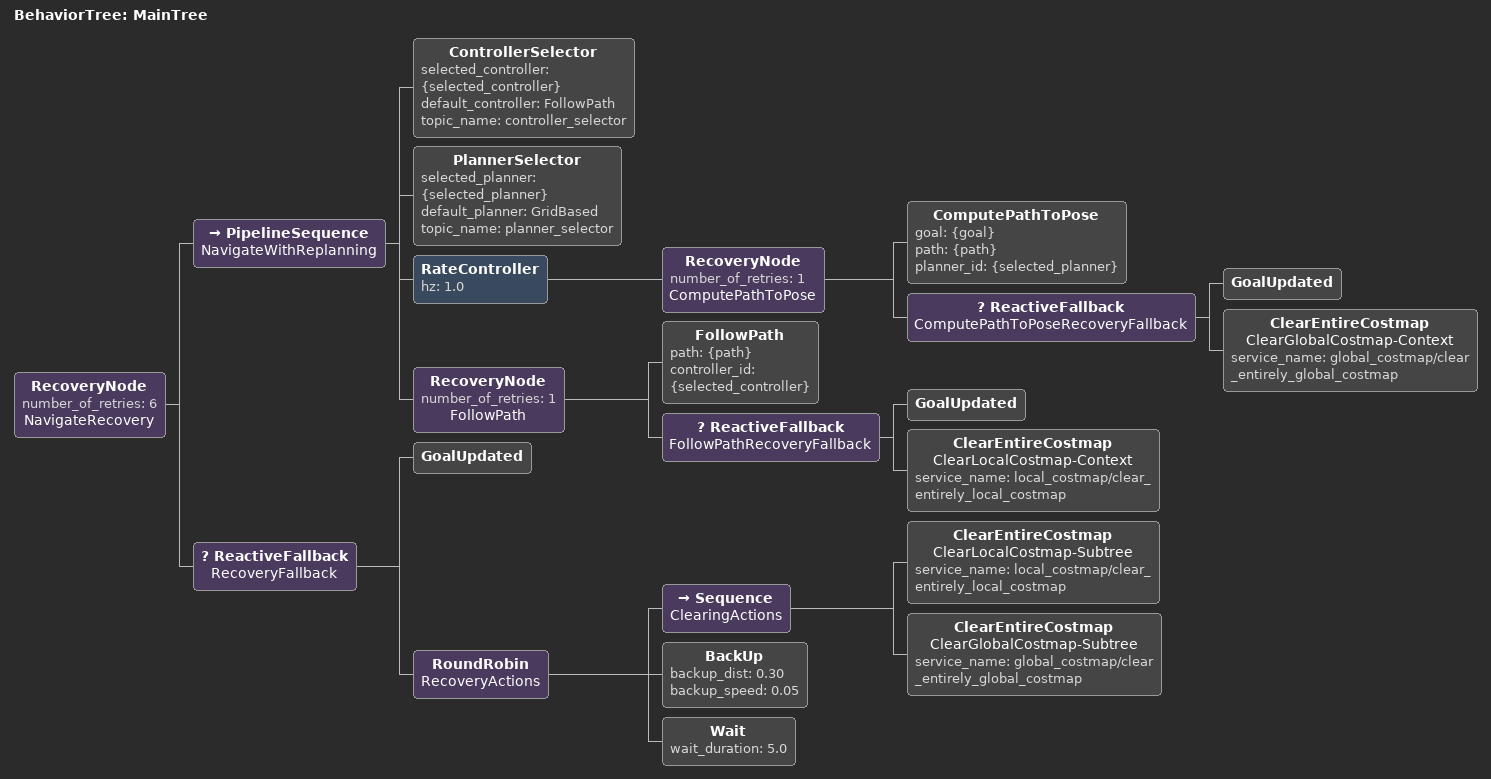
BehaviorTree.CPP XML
<root main_tree_to_execute="MainTree">
  <BehaviorTree ID="MainTree">
    <RecoveryNode number_of_retries="6" name="NavigateRecovery">
      <PipelineSequence name="NavigateWithReplanning">
        <ControllerSelector selected_controller="{selected_controller}" default_controller="FollowPath" topic_name="controller_selector"/>
        <PlannerSelector selected_planner="{selected_planner}" default_planner="GridBased" topic_name="planner_selector"/>
        <RateController hz="1.0">
          <RecoveryNode number_of_retries="1" name="ComputePathToPose">
            <ComputePathToPose goal="{goal}" path="{path}" planner_id="{selected_planner}"/>
            <ReactiveFallback name="ComputePathToPoseRecoveryFallback">
              <GoalUpdated/>
              <ClearEntireCostmap name="ClearGlobalCostmap-Context" service_name="global_costmap/clear_entirely_global_costmap"/>
            </ReactiveFallback>
          </RecoveryNode>
        </RateController>
        <RecoveryNode number_of_retries="1" name="FollowPath">
          <FollowPath path="{path}" controller_id="{selected_controller}"/>
          <ReactiveFallback name="FollowPathRecoveryFallback">
            <GoalUpdated/>
            <ClearEntireCostmap name="ClearLocalCostmap-Context" service_name="local_costmap/clear_entirely_local_costmap"/>
          </ReactiveFallback>
        </RecoveryNode>
      </PipelineSequence>
      <ReactiveFallback name="RecoveryFallback">
        <GoalUpdated/>
        <RoundRobin name="RecoveryActions">
          <Sequence name="ClearingActions">
            <ClearEntireCostmap name="ClearLocalCostmap-Subtree" service_name="local_costmap/clear_entirely_local_costmap"/>
            <ClearEntireCostmap name="ClearGlobalCostmap-Subtree" service_name="global_costmap/clear_entirely_global_costmap"/>
          </Sequence>
          <BackUp backup_dist="0.30" backup_speed="0.05"/>
          <Wait wait_duration="5.0"/>
        </RoundRobin>
      </ReactiveFallback>
    </RecoveryNode>
  </BehaviorTree>
</root>
